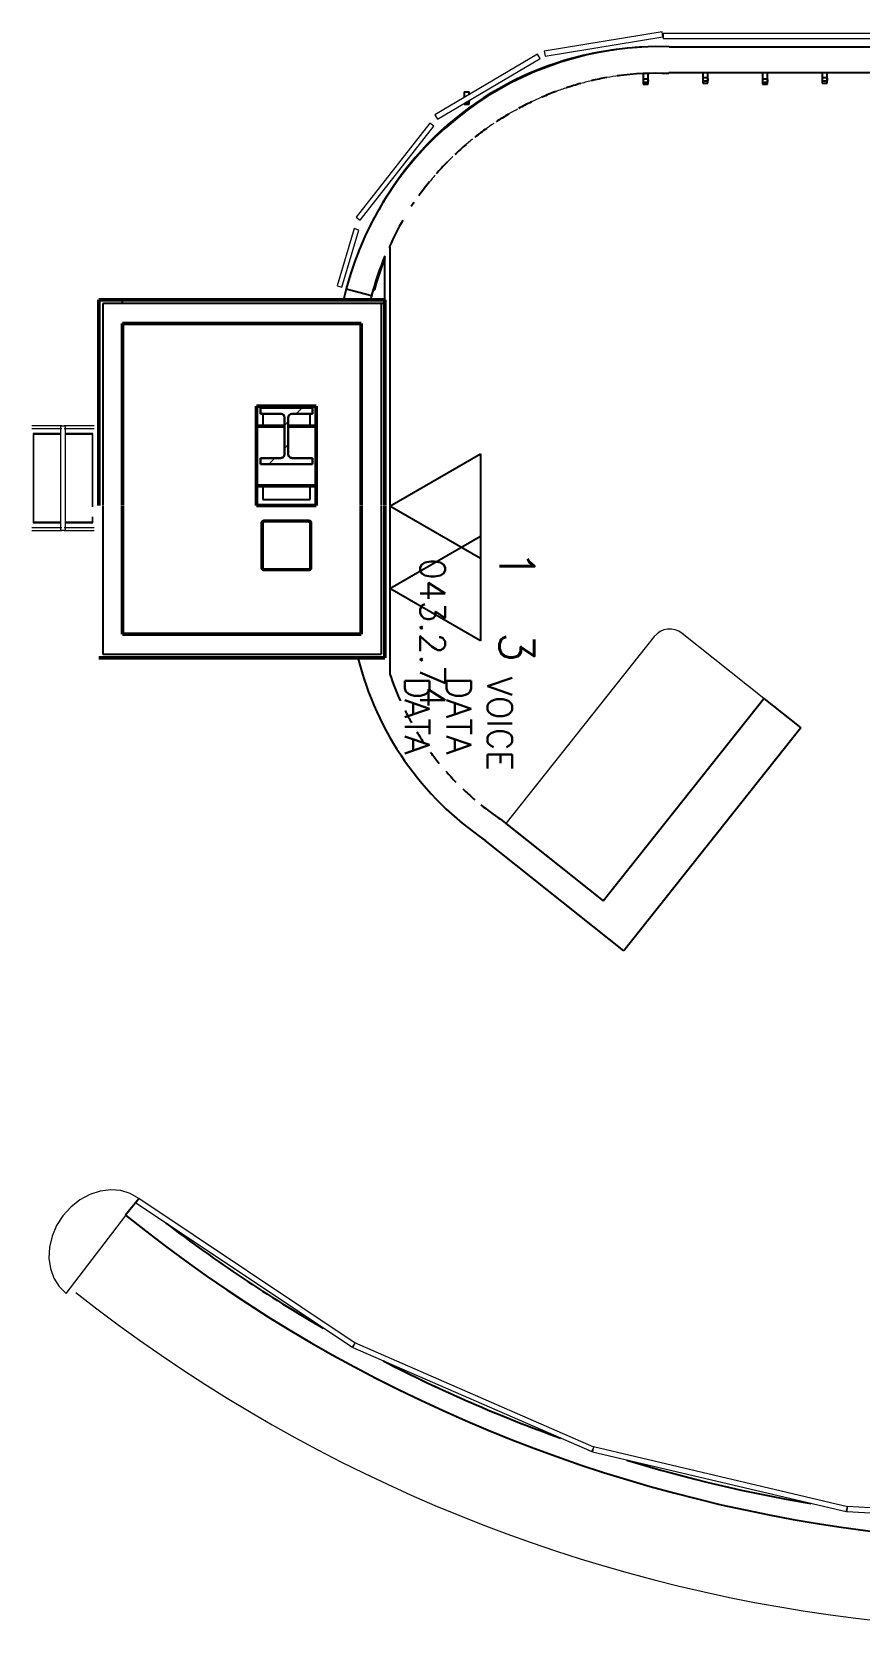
# Model space of a CAD drawing. Header units: inches. Extents: x -460 to 10305, y -938 to 5356.
# Drawn here: x 1235.1 to 1401.4, y -202.9 to 118.5 of the extents above; entities that cross this region are included whole.
import ezdxf
from ezdxf.enums import TextEntityAlignment as Align

# ---------------------------------------------------------------- set-up
doc = ezdxf.new("R2010")
doc.units = ezdxf.units.IN
doc.header["$MEASUREMENT"] = 0
for name, color, linetype, lineweight in [('01-0263-G-DWG-BFP-ARCH$0$SP-CASE', 11, 'Continuous', 13), ('01-0263-G-DWG-BFP-ARCH$0$SP-COLUMNS', 40, 'Continuous', 13), ('01-0263-G-DWG-BFP-ARCH$0$SP-HIDDEN', 143, 'Continuous', 9), ('01-0263-G-DWG-BFP-ARCH$0$SP-WALL-HALF', 42, 'Continuous', 13)]:
    doc.layers.add(name, color=color, linetype=linetype, lineweight=lineweight)
for name, color, linetype in [('01-0263-G-DWG-BFP-ARCH$0$SP-FIXT', 35, 'Continuous'), ('01-0263-G-DWG-BFP-ARCH$0$SP-WALL', 7, 'Continuous'), ('01-0263-G-DWG-BFP-ARCH$0$SP-WINDOW', 6, 'Continuous'), ('T-Comm-E', 1, 'Continuous')]:
    doc.layers.add(name, color=color, linetype=linetype)
doc.styles.add('3-32', font='SIMPLEX.shx', dxfattribs={"height": 9})

# ---------------------------------------------------------------- blocks, each defined once
blk = doc.blocks.new('01-0263-G-DWG-BFP-ARCH$0$W-Wide Flange-Column - W10X112-V71-GROUND FLOOR - PROPOSED')
at = {"layer": '01-0263-G-DWG-BFP-ARCH$0$SP-COLUMNS', "lineweight": 9}
h = blk.add_hatch(dxfattribs=at)
h.set_pattern_fill('FP_86', color=256, style=0, pattern_type=2)
h.set_pattern_definition([(45, (-577.4, 685.028), (-9.50352, 9.50352), []), (45, (-577.4, 699.428), (-9.50352, 9.50352), [])])
h.paths.add_polyline_path([(5.21, -5.68), (5.21, -4.43), (1.07, -4.43), (0.58, -4.23), (0.38, -3.74), (0.38, 3.74), (0.58, 4.23), (1.07, 4.43), (5.21, 4.43), (5.21, 5.68), (-5.21, 5.68), (-5.21, 4.43), (-1.07, 4.43), (-0.58, 4.23), (-0.38, 3.74), (-0.38, -3.74), (-0.58, -4.23), (-1.07, -4.43), (-5.21, -4.43), (-5.21, -5.68)], flags=0)
at = {"layer": '01-0263-G-DWG-BFP-ARCH$0$SP-COLUMNS', "lineweight": 30}
for p, q in [((5.21, 5.68), (-5.21, 5.68)), ((-5.21, 5.68), (-5.21, 4.43)), ((-5.21, 4.43), (-1.07, 4.43)), ((-0.38, 3.74), (-0.38, -3.74)), ((0.38, -3.74), (0.38, 3.74)), ((1.07, 4.43), (5.21, 4.43)), ((5.21, 4.43), (5.21, 5.68)), ((-1.07, -4.43), (-5.21, -4.43)), ((-5.21, -4.43), (-5.21, -5.68)), ((-5.21, -5.68), (5.21, -5.68)), ((5.21, -4.43), (1.07, -4.43)), ((5.21, -5.68), (5.21, -4.43))]:
    blk.add_line(p, q, dxfattribs=at)
for centre, start, end in [((-1.07, 3.74), 0, 90), ((1.07, 3.74), 90, 180), ((-1.07, -3.74), 270, 0), ((1.07, -3.74), 180, 270)]:
    blk.add_arc(centre, 0.688, start, end, dxfattribs=at)
blk = doc.blocks.new('01-0263-G-DWG-BFP-ARCH$0$HSS-Hollow Structural Section-Column - HSS10X10X_250-V80-GROUND FLOOR - PROPOSED')
at = {"layer": '01-0263-G-DWG-BFP-ARCH$0$SP-COLUMNS', "lineweight": 9}
h = blk.add_hatch(dxfattribs=at)
h.set_pattern_fill('FP_97', color=256, style=0, pattern_type=2)
h.set_pattern_definition([(45, (-577.4, 707.028), (-9.50352, 9.50352), []), (45, (-577.4, 721.428), (-9.50352, 9.50352), [])])
h.paths.add_polyline_path([(4.53, -5), (4.86, -4.86), (5, -4.53), (5, 4.53), (4.86, 4.86), (4.53, 5), (-4.53, 5), (-4.86, 4.86), (-5, 4.53), (-5, -4.53), (-4.86, -4.86), (-4.53, -5)], flags=0)
h.paths.add_polyline_path([(4.53, -4.77), (-4.53, -4.77), (-4.7, -4.7), (-4.77, -4.53), (-4.77, 4.53), (-4.7, 4.7), (-4.53, 4.77), (4.53, 4.77), (4.7, 4.7), (4.77, 4.53), (4.77, -4.53), (4.7, -4.7)], flags=0)
at = {"layer": '01-0263-G-DWG-BFP-ARCH$0$SP-COLUMNS', "lineweight": 30}
for p, q in [((-5, 4.53), (-5, -4.53)), ((-4.77, -4.53), (-4.77, 4.53)), ((4.53, 5), (-4.53, 5)), ((-4.53, 4.77), (4.53, 4.77)), ((4.77, 4.53), (4.77, -4.53)), ((5, -4.53), (5, 4.53)), ((4.53, -4.77), (-4.53, -4.77)), ((-4.53, -5), (4.53, -5))]:
    blk.add_line(p, q, dxfattribs=at)
for centre, radius, start, end in [((-4.53, 4.53), 0.466, 90, 180), ((-4.53, 4.53), 0.233, 90, 180), ((4.53, 4.53), 0.466, 360, 90), ((4.53, 4.53), 0.233, 0, 90), ((-4.53, -4.53), 0.466, 180, 270), ((-4.53, -4.53), 0.233, 180, 270), ((4.53, -4.53), 0.233, 270, 360), ((4.53, -4.53), 0.466, 270, 360)]:
    blk.add_arc(centre, radius, start, end, dxfattribs=at)
blk = doc.blocks.new('01-0263-G-DWG-BFP-ARCH$0$System Panel - FLOAT GLASS - TEMPERED - CLEAR-3972992-GROUND FLOOR - PROPOSED')
at = {"layer": '01-0263-G-DWG-BFP-ARCH$0$SP-WINDOW', "lineweight": 13}
for p, q in [((24, 0.5), (-24, 0.5)), ((-24, 0.5), (-24, -0.5)), ((24, -0.5), (24, 0.5)), ((-24, -0.5), (24, -0.5))]:
    blk.add_line(p, q, dxfattribs=at)
blk = doc.blocks.new('01-0263-G-DWG-BFP-ARCH$0$System Panel - FLOAT GLASS - TEMPERED - CLEAR-3820456-GROUND FLOOR - PROPOSED')
at = {"layer": '01-0263-G-DWG-BFP-ARCH$0$SP-WINDOW', "lineweight": 13}
for p, q in [((26.22, 0.5), (-26.22, 0.5)), ((-26.22, 0.5), (-26.22, -0.5)), ((26.22, -0.5), (26.22, 0.5)), ((-26.22, -0.5), (26.22, -0.5))]:
    blk.add_line(p, q, dxfattribs=at)
blk = doc.blocks.new('01-0263-G-DWG-BFP-ARCH$0$System Panel - FLOAT GLASS - TEMPERED - CLEAR-3820457-GROUND FLOOR - PROPOSED')
at = {"layer": '01-0263-G-DWG-BFP-ARCH$0$SP-WINDOW', "lineweight": 13}
for p, q in [((26.17, 0.5), (-26.17, 0.5)), ((-26.17, 0.5), (-26.17, -0.5)), ((26.17, -0.5), (26.17, 0.5)), ((-26.17, -0.5), (26.17, -0.5))]:
    blk.add_line(p, q, dxfattribs=at)
blk = doc.blocks.new('01-0263-G-DWG-BFP-ARCH$0$System Panel - FLOAT GLASS - TEMPERED - CLEAR-3976278-GROUND FLOOR - PROPOSED')
at = {"layer": '01-0263-G-DWG-BFP-ARCH$0$SP-WINDOW', "lineweight": 13}
for p, q in [((12, 0.5), (-12, 0.5)), ((-12, 0.5), (-12, -0.5)), ((12, -0.5), (12, 0.5)), ((-12, -0.5), (12, -0.5))]:
    blk.add_line(p, q, dxfattribs=at)
blk = doc.blocks.new('01-0263-G-DWG-BFP-ARCH$0$System Panel - FLOAT GLASS - TEMPERED - CLEAR-3982875-GROUND FLOOR - PROPOSED')
at = {"layer": '01-0263-G-DWG-BFP-ARCH$0$SP-WINDOW', "lineweight": 13}
for p, q in [((12, 0.5), (-12, 0.5)), ((-12, 0.5), (-12, -0.5)), ((12, -0.5), (12, 0.5)), ((-12, -0.5), (12, -0.5))]:
    blk.add_line(p, q, dxfattribs=at)
blk = doc.blocks.new('01-0263-G-DWG-BFP-ARCH$0$System Panel - FLOAT GLASS - TEMPERED - CLEAR-3982878-GROUND FLOOR - PROPOSED')
at = {"layer": '01-0263-G-DWG-BFP-ARCH$0$SP-WINDOW', "lineweight": 13}
for p, q in [((6, 0.5), (-6, 0.5)), ((-6, 0.5), (-6, -0.5)), ((6, -0.5), (6, 0.5)), ((-6, -0.5), (6, -0.5))]:
    blk.add_line(p, q, dxfattribs=at)
blk = doc.blocks.new('01-0263-G-DWG-BFP-ARCH', base_point=(1295.16, 1352.86))
at = {"layer": '01-0263-G-DWG-BFP-ARCH$0$SP-CASE'}
for p, q in [((2536, 1388.87), (2529.99, 1388.87)), ((2529.99, 1388.37), (2536, 1388.37)), ((2535.74, 1388.87), (2535.74, 1367.88)), ((2535.74, 1388.87), (2536.74, 1388.87)), ((2542.5, 1388.87), (2536.49, 1388.87)), ((2536.49, 1388.37), (2542.5, 1388.37)), ((2536.74, 1367.88), (2536.74, 1388.87)), ((2535.75, 1387.37), (2530.25, 1387.37)), ((2530.25, 1387.37), (2530.25, 1369.37)), ((2530.37, 1369.5), (2530.37, 1387.25)), ((2530.37, 1387.25), (2535.75, 1387.25)), ((2542.25, 1387.37), (2536.74, 1387.37)), ((2536.74, 1387.25), (2542.12, 1387.25)), ((2542.12, 1387.25), (2542.12, 1372.62)), ((2542.25, 1372.62), (2542.25, 1387.37)), ((2530.25, 1369.37), (2535.74, 1369.37)), ((2535.74, 1369.5), (2530.37, 1369.5)), ((2542.12, 1369.5), (2536.74, 1369.5)), ((2536.74, 1369.37), (2542.25, 1369.37)), ((2542.12, 1370.62), (2542.12, 1369.5)), ((2542.25, 1369.37), (2542.25, 1370.62)), ((2536, 1368.37), (2529.99, 1368.37)), ((2529.99, 1367.87), (2536, 1367.87)), ((2536.74, 1367.88), (2535.74, 1367.88)), ((2542.5, 1368.37), (2536.49, 1368.37)), ((2536.49, 1367.87), (2542.5, 1367.87))]:
    blk.add_line(p, q, dxfattribs=at)
for centre, major_axis, start_param, end_param in [((2536, 1388.62), (0, 0.25), 1.570796, 1.832596), ((2536.49, 1388.62), (0, -0.25), 1.308997, 1.570796), ((2536, 1368.12), (0, -0.25), 4.712389, 4.974188), ((2536.49, 1368.12), (0, -0.25), 1.308997, 1.570796)]:
    blk.add_ellipse(centre, major_axis=major_axis, ratio=0.995585, start_param=start_param, end_param=end_param, dxfattribs=at)
at = {"layer": '01-0263-G-DWG-BFP-ARCH$0$SP-FIXT'}
for p, q in [((2652.91, 1459.73), (2652.91, 1457.58)), ((2653.91, 1457.58), (2653.91, 1459.73)), ((2664.91, 1459.89), (2664.91, 1457.83)), ((2665.91, 1457.83), (2665.91, 1459.89)), ((2676.91, 1459.89), (2676.91, 1457.58)), ((2677.91, 1457.58), (2677.91, 1459.89)), ((2688.91, 1459.89), (2688.91, 1457.83)), ((2689.91, 1457.83), (2689.91, 1459.89)), ((2616.91, 1456.08), (2616.91, 1454.9)), ((2616.91, 1456.08), (2617.41, 1456.08)), ((2617.41, 1456.08), (2617.91, 1456.08)), ((2617.91, 1455.49), (2617.91, 1456.08)), ((2652.91, 1457.58), (2653.41, 1457.58)), ((2653.41, 1457.58), (2653.91, 1457.58)), ((2664.91, 1457.83), (2665.41, 1457.83)), ((2665.41, 1457.83), (2665.91, 1457.83)), ((2676.91, 1457.58), (2677.41, 1457.58)), ((2677.41, 1457.58), (2677.91, 1457.58)), ((2688.91, 1457.83), (2689.41, 1457.83)), ((2689.41, 1457.83), (2689.91, 1457.83)), ((2616.91, 1453.74), (2616.91, 1453.58)), ((2616.91, 1453.58), (2617.41, 1453.58)), ((2617.41, 1453.58), (2617.91, 1453.58)), ((2617.91, 1453.58), (2617.91, 1454.33))]:
    blk.add_line(p, q, dxfattribs=at)
for points, knots in [([(2653.41, 1457.94), (2653.38, 1457.94), (2653.33, 1457.94), (2653.28, 1457.94), (2653.25, 1457.94), (2653.23, 1457.94), (2653.2, 1457.94), (2653.18, 1457.95), (2653.14, 1457.95), (2653.11, 1457.96), (2653.09, 1457.96), (2653.08, 1457.97), (2653.07, 1457.97), (2653.06, 1457.97), (2653.05, 1457.98), (2653.03, 1457.99), (2653.01, 1458.01), (2652.99, 1458.03), (2652.97, 1458.05), (2652.96, 1458.08), (2652.95, 1458.1), (2652.94, 1458.13), (2652.94, 1458.18), (2652.93, 1458.23), (2652.93, 1458.29), (2652.93, 1458.36), (2652.93, 1458.4), (2652.94, 1458.45), (2652.94, 1458.49), (2652.95, 1458.52), (2652.96, 1458.54), (2652.97, 1458.57), (2652.99, 1458.6), (2653.02, 1458.62), (2653.04, 1458.63), (2653.06, 1458.64), (2653.07, 1458.65), (2653.08, 1458.65), (2653.1, 1458.66), (2653.14, 1458.67), (2653.19, 1458.67), (2653.22, 1458.68), (2653.23, 1458.68), (2653.24, 1458.68), (2653.28, 1458.68), (2653.34, 1458.68), (2653.38, 1458.68), (2653.41, 1458.68)], [0, 0, 0, 0, 0.055556, 0.083333, 0.097222, 0.111111, 0.125, 0.138889, 0.166667, 0.194444, 0.208333, 0.215278, 0.222222, 0.229167, 0.236111, 0.25, 0.277778, 0.305556, 0.333333, 0.347222, 0.361111, 0.388889, 0.416667, 0.444444, 0.5, 0.527778, 0.555556, 0.583333, 0.611111, 0.638889, 0.652778, 0.666667, 0.708333, 0.729167, 0.75, 0.770833, 0.776042, 0.78125, 0.791667, 0.833333, 0.875, 0.885417, 0.890625, 0.895833, 0.916667, 0.958333, 1, 1, 1, 1]), ([(2653.41, 1458.68), (2653.44, 1458.68), (2653.49, 1458.68), (2653.54, 1458.68), (2653.57, 1458.68), (2653.59, 1458.68), (2653.61, 1458.68), (2653.64, 1458.67), (2653.67, 1458.67), (2653.71, 1458.66), (2653.73, 1458.66), (2653.74, 1458.65), (2653.74, 1458.65), (2653.75, 1458.65), (2653.76, 1458.64), (2653.78, 1458.63), (2653.8, 1458.61), (2653.83, 1458.59), (2653.84, 1458.57), (2653.85, 1458.54), (2653.86, 1458.52), (2653.87, 1458.49), (2653.88, 1458.45), (2653.88, 1458.39), (2653.89, 1458.33), (2653.89, 1458.26), (2653.88, 1458.22), (2653.88, 1458.18), (2653.87, 1458.13), (2653.86, 1458.1), (2653.85, 1458.08), (2653.84, 1458.05), (2653.82, 1458.02), (2653.8, 1458), (2653.78, 1457.99), (2653.76, 1457.98), (2653.75, 1457.97), (2653.74, 1457.97), (2653.72, 1457.96), (2653.67, 1457.95), (2653.63, 1457.95), (2653.6, 1457.94), (2653.59, 1457.94), (2653.57, 1457.94), (2653.53, 1457.94), (2653.48, 1457.94), (2653.43, 1457.94), (2653.41, 1457.94)], [0, 0, 0, 0, 0.055556, 0.083333, 0.097222, 0.111111, 0.125, 0.138889, 0.166667, 0.194444, 0.208333, 0.215278, 0.222222, 0.229167, 0.236111, 0.25, 0.277778, 0.305556, 0.333333, 0.347222, 0.361111, 0.388889, 0.416667, 0.444444, 0.5, 0.527778, 0.555556, 0.583333, 0.611111, 0.638889, 0.652778, 0.666667, 0.708333, 0.729167, 0.75, 0.770833, 0.776042, 0.78125, 0.791667, 0.833333, 0.875, 0.885417, 0.890625, 0.895833, 0.916667, 0.958333, 1, 1, 1, 1]), ([(2665.41, 1458.19), (2665.38, 1458.19), (2665.33, 1458.19), (2665.28, 1458.19), (2665.25, 1458.19), (2665.23, 1458.19), (2665.2, 1458.19), (2665.18, 1458.2), (2665.14, 1458.2), (2665.11, 1458.21), (2665.09, 1458.21), (2665.08, 1458.22), (2665.07, 1458.22), (2665.06, 1458.22), (2665.05, 1458.23), (2665.03, 1458.24), (2665.01, 1458.26), (2664.99, 1458.28), (2664.97, 1458.3), (2664.96, 1458.33), (2664.95, 1458.35), (2664.94, 1458.38), (2664.94, 1458.43), (2664.93, 1458.48), (2664.93, 1458.54), (2664.93, 1458.61), (2664.93, 1458.65), (2664.94, 1458.7), (2664.94, 1458.74), (2664.95, 1458.77), (2664.96, 1458.79), (2664.97, 1458.82), (2664.99, 1458.85), (2665.02, 1458.87), (2665.04, 1458.88), (2665.06, 1458.89), (2665.07, 1458.9), (2665.08, 1458.9), (2665.1, 1458.91), (2665.14, 1458.92), (2665.19, 1458.92), (2665.22, 1458.93), (2665.23, 1458.93), (2665.24, 1458.93), (2665.28, 1458.93), (2665.34, 1458.93), (2665.38, 1458.93), (2665.41, 1458.93)], [0, 0, 0, 0, 0.055556, 0.083333, 0.097222, 0.111111, 0.125, 0.138889, 0.166667, 0.194444, 0.208333, 0.215278, 0.222222, 0.229167, 0.236111, 0.25, 0.277778, 0.305556, 0.333333, 0.347222, 0.361111, 0.388889, 0.416667, 0.444444, 0.5, 0.527778, 0.555556, 0.583333, 0.611111, 0.638889, 0.652778, 0.666667, 0.708333, 0.729167, 0.75, 0.770833, 0.776042, 0.78125, 0.791667, 0.833333, 0.875, 0.885417, 0.890625, 0.895833, 0.916667, 0.958333, 1, 1, 1, 1]), ([(2665.41, 1458.93), (2665.44, 1458.93), (2665.49, 1458.93), (2665.54, 1458.93), (2665.57, 1458.93), (2665.59, 1458.93), (2665.61, 1458.93), (2665.64, 1458.92), (2665.67, 1458.92), (2665.71, 1458.91), (2665.73, 1458.91), (2665.74, 1458.9), (2665.74, 1458.9), (2665.75, 1458.9), (2665.76, 1458.89), (2665.78, 1458.88), (2665.8, 1458.86), (2665.83, 1458.84), (2665.84, 1458.82), (2665.85, 1458.79), (2665.86, 1458.77), (2665.87, 1458.74), (2665.88, 1458.7), (2665.88, 1458.64), (2665.89, 1458.58), (2665.89, 1458.51), (2665.88, 1458.47), (2665.88, 1458.43), (2665.87, 1458.38), (2665.86, 1458.35), (2665.85, 1458.33), (2665.84, 1458.3), (2665.82, 1458.27), (2665.8, 1458.25), (2665.78, 1458.24), (2665.76, 1458.23), (2665.75, 1458.22), (2665.74, 1458.22), (2665.72, 1458.21), (2665.67, 1458.2), (2665.63, 1458.2), (2665.6, 1458.19), (2665.59, 1458.19), (2665.57, 1458.19), (2665.53, 1458.19), (2665.48, 1458.19), (2665.43, 1458.19), (2665.41, 1458.19)], [0, 0, 0, 0, 0.055556, 0.083333, 0.097222, 0.111111, 0.125, 0.138889, 0.166667, 0.194444, 0.208333, 0.215278, 0.222222, 0.229167, 0.236111, 0.25, 0.277778, 0.305556, 0.333333, 0.347222, 0.361111, 0.388889, 0.416667, 0.444444, 0.5, 0.527778, 0.555556, 0.583333, 0.611111, 0.638889, 0.652778, 0.666667, 0.708333, 0.729167, 0.75, 0.770833, 0.776042, 0.78125, 0.791667, 0.833333, 0.875, 0.885417, 0.890625, 0.895833, 0.916667, 0.958333, 1, 1, 1, 1]), ([(2677.41, 1457.94), (2677.38, 1457.94), (2677.33, 1457.94), (2677.28, 1457.94), (2677.25, 1457.94), (2677.23, 1457.94), (2677.2, 1457.94), (2677.18, 1457.95), (2677.14, 1457.95), (2677.11, 1457.96), (2677.09, 1457.96), (2677.08, 1457.97), (2677.07, 1457.97), (2677.06, 1457.97), (2677.05, 1457.98), (2677.03, 1457.99), (2677.01, 1458.01), (2676.99, 1458.03), (2676.97, 1458.05), (2676.96, 1458.08), (2676.95, 1458.1), (2676.94, 1458.13), (2676.94, 1458.18), (2676.93, 1458.23), (2676.93, 1458.29), (2676.93, 1458.36), (2676.93, 1458.4), (2676.94, 1458.45), (2676.94, 1458.49), (2676.95, 1458.52), (2676.96, 1458.54), (2676.97, 1458.57), (2676.99, 1458.6), (2677.02, 1458.62), (2677.04, 1458.63), (2677.06, 1458.64), (2677.07, 1458.65), (2677.08, 1458.65), (2677.1, 1458.66), (2677.14, 1458.67), (2677.19, 1458.67), (2677.22, 1458.68), (2677.23, 1458.68), (2677.24, 1458.68), (2677.28, 1458.68), (2677.34, 1458.68), (2677.38, 1458.68), (2677.41, 1458.68)], [0, 0, 0, 0, 0.055556, 0.083333, 0.097222, 0.111111, 0.125, 0.138889, 0.166667, 0.194444, 0.208333, 0.215278, 0.222222, 0.229167, 0.236111, 0.25, 0.277778, 0.305556, 0.333333, 0.347222, 0.361111, 0.388889, 0.416667, 0.444444, 0.5, 0.527778, 0.555556, 0.583333, 0.611111, 0.638889, 0.652778, 0.666667, 0.708333, 0.729167, 0.75, 0.770833, 0.776042, 0.78125, 0.791667, 0.833333, 0.875, 0.885417, 0.890625, 0.895833, 0.916667, 0.958333, 1, 1, 1, 1]), ([(2677.41, 1458.68), (2677.44, 1458.68), (2677.49, 1458.68), (2677.54, 1458.68), (2677.57, 1458.68), (2677.59, 1458.68), (2677.61, 1458.68), (2677.64, 1458.67), (2677.67, 1458.67), (2677.71, 1458.66), (2677.73, 1458.66), (2677.74, 1458.65), (2677.74, 1458.65), (2677.75, 1458.65), (2677.76, 1458.64), (2677.78, 1458.63), (2677.8, 1458.61), (2677.83, 1458.59), (2677.84, 1458.57), (2677.85, 1458.54), (2677.86, 1458.52), (2677.87, 1458.49), (2677.88, 1458.45), (2677.88, 1458.39), (2677.89, 1458.33), (2677.89, 1458.26), (2677.88, 1458.22), (2677.88, 1458.18), (2677.87, 1458.13), (2677.86, 1458.1), (2677.85, 1458.08), (2677.84, 1458.05), (2677.82, 1458.02), (2677.8, 1458), (2677.78, 1457.99), (2677.76, 1457.98), (2677.75, 1457.97), (2677.74, 1457.97), (2677.72, 1457.96), (2677.67, 1457.95), (2677.63, 1457.95), (2677.6, 1457.94), (2677.59, 1457.94), (2677.57, 1457.94), (2677.53, 1457.94), (2677.48, 1457.94), (2677.43, 1457.94), (2677.41, 1457.94)], [0, 0, 0, 0, 0.055556, 0.083333, 0.097222, 0.111111, 0.125, 0.138889, 0.166667, 0.194444, 0.208333, 0.215278, 0.222222, 0.229167, 0.236111, 0.25, 0.277778, 0.305556, 0.333333, 0.347222, 0.361111, 0.388889, 0.416667, 0.444444, 0.5, 0.527778, 0.555556, 0.583333, 0.611111, 0.638889, 0.652778, 0.666667, 0.708333, 0.729167, 0.75, 0.770833, 0.776042, 0.78125, 0.791667, 0.833333, 0.875, 0.885417, 0.890625, 0.895833, 0.916667, 0.958333, 1, 1, 1, 1]), ([(2689.41, 1458.19), (2689.38, 1458.19), (2689.33, 1458.19), (2689.28, 1458.19), (2689.25, 1458.19), (2689.23, 1458.19), (2689.2, 1458.19), (2689.18, 1458.2), (2689.14, 1458.2), (2689.11, 1458.21), (2689.09, 1458.21), (2689.08, 1458.22), (2689.07, 1458.22), (2689.06, 1458.22), (2689.05, 1458.23), (2689.03, 1458.24), (2689.01, 1458.26), (2688.99, 1458.28), (2688.97, 1458.3), (2688.96, 1458.33), (2688.95, 1458.35), (2688.94, 1458.38), (2688.94, 1458.43), (2688.93, 1458.48), (2688.93, 1458.54), (2688.93, 1458.61), (2688.93, 1458.65), (2688.94, 1458.7), (2688.94, 1458.74), (2688.95, 1458.77), (2688.96, 1458.79), (2688.97, 1458.82), (2688.99, 1458.85), (2689.02, 1458.87), (2689.04, 1458.88), (2689.06, 1458.89), (2689.07, 1458.9), (2689.08, 1458.9), (2689.1, 1458.91), (2689.14, 1458.92), (2689.19, 1458.92), (2689.22, 1458.93), (2689.23, 1458.93), (2689.24, 1458.93), (2689.28, 1458.93), (2689.34, 1458.93), (2689.38, 1458.93), (2689.41, 1458.93)], [0, 0, 0, 0, 0.055556, 0.083333, 0.097222, 0.111111, 0.125, 0.138889, 0.166667, 0.194444, 0.208333, 0.215278, 0.222222, 0.229167, 0.236111, 0.25, 0.277778, 0.305556, 0.333333, 0.347222, 0.361111, 0.388889, 0.416667, 0.444444, 0.5, 0.527778, 0.555556, 0.583333, 0.611111, 0.638889, 0.652778, 0.666667, 0.708333, 0.729167, 0.75, 0.770833, 0.776042, 0.78125, 0.791667, 0.833333, 0.875, 0.885417, 0.890625, 0.895833, 0.916667, 0.958333, 1, 1, 1, 1]), ([(2689.41, 1458.93), (2689.44, 1458.93), (2689.49, 1458.93), (2689.54, 1458.93), (2689.57, 1458.93), (2689.59, 1458.93), (2689.61, 1458.93), (2689.64, 1458.92), (2689.67, 1458.92), (2689.71, 1458.91), (2689.73, 1458.91), (2689.74, 1458.9), (2689.74, 1458.9), (2689.75, 1458.9), (2689.76, 1458.89), (2689.78, 1458.88), (2689.8, 1458.86), (2689.83, 1458.84), (2689.84, 1458.82), (2689.85, 1458.79), (2689.86, 1458.77), (2689.87, 1458.74), (2689.88, 1458.7), (2689.88, 1458.64), (2689.89, 1458.58), (2689.89, 1458.51), (2689.88, 1458.47), (2689.88, 1458.43), (2689.87, 1458.38), (2689.86, 1458.35), (2689.85, 1458.33), (2689.84, 1458.3), (2689.82, 1458.27), (2689.8, 1458.25), (2689.78, 1458.24), (2689.76, 1458.23), (2689.75, 1458.22), (2689.74, 1458.22), (2689.72, 1458.21), (2689.67, 1458.2), (2689.63, 1458.2), (2689.6, 1458.19), (2689.59, 1458.19), (2689.57, 1458.19), (2689.53, 1458.19), (2689.48, 1458.19), (2689.43, 1458.19), (2689.41, 1458.19)], [0, 0, 0, 0, 0.055556, 0.083333, 0.097222, 0.111111, 0.125, 0.138889, 0.166667, 0.194444, 0.208333, 0.215278, 0.222222, 0.229167, 0.236111, 0.25, 0.277778, 0.305556, 0.333333, 0.347222, 0.361111, 0.388889, 0.416667, 0.444444, 0.5, 0.527778, 0.555556, 0.583333, 0.611111, 0.638889, 0.652778, 0.666667, 0.708333, 0.729167, 0.75, 0.770833, 0.776042, 0.78125, 0.791667, 0.833333, 0.875, 0.885417, 0.890625, 0.895833, 0.916667, 0.958333, 1, 1, 1, 1]), ([(2617.41, 1453.94), (2617.38, 1453.94), (2617.33, 1453.94), (2617.28, 1453.94), (2617.26, 1453.94), (2617.26, 1453.94)], [0, 0, 0, 0, 0.05555556, 0.08333333, 0.0921011, 0.0921011, 0.0921011, 0.0921011]), ([(2617.89, 1454.31), (2617.89, 1454.31), (2617.89, 1454.3), (2617.89, 1454.26), (2617.88, 1454.22), (2617.88, 1454.18), (2617.87, 1454.13), (2617.86, 1454.1), (2617.85, 1454.08), (2617.84, 1454.05), (2617.82, 1454.02), (2617.8, 1454), (2617.78, 1453.99), (2617.76, 1453.98), (2617.75, 1453.97), (2617.74, 1453.97), (2617.72, 1453.96), (2617.67, 1453.95), (2617.63, 1453.95), (2617.6, 1453.94), (2617.59, 1453.94), (2617.57, 1453.94), (2617.53, 1453.94), (2617.48, 1453.94), (2617.43, 1453.94), (2617.41, 1453.94)], [0.4986231, 0.4986231, 0.4986231, 0.4986231, 0.5, 0.5277778, 0.5555556, 0.5833333, 0.6111111, 0.6388889, 0.6527778, 0.6666667, 0.7083333, 0.7291667, 0.75, 0.7708333, 0.7760417, 0.78125, 0.7916667, 0.8333333, 0.875, 0.8854167, 0.890625, 0.8958333, 0.9166667, 0.9583333, 1, 1, 1, 1])]:
    blk.add_open_spline(points, degree=3, knots=knots, dxfattribs=at)
at = {"layer": '01-0263-G-DWG-BFP-ARCH$0$SP-HIDDEN', "lineweight": 13}
blk.add_arc((2734.3, 1462.14), 315.4, 231.7044, 292.3482, dxfattribs=at)
at = {"layer": '01-0263-G-DWG-BFP-ARCH$0$SP-WALL'}
for p, q in [((2658.14, 1465.14), (2876.28, 1465.14)), ((2658.03, 1459.72), (2658.04, 1459.89)), ((2876.28, 1459.89), (2658.07, 1459.89)), ((2601.78, 1424.92), (2601.96, 1424.92)), ((2601.96, 1424.92), (2601.96, 1372.86)), ((2600.96, 1414.24), (2600.96, 1423.05)), ((2548.21, 1413.49), (2548.21, 1414.24)), ((2593.2, 1416.44), (2598.28, 1415.11)), ((2598.62, 1416.26), (2598.85, 1416.2)), ((2544.21, 1413.49), (2544.21, 1372.86)), ((2600.96, 1413.49), (2544.21, 1413.49)), ((2600.21, 1413.49), (2600.21, 1372.86)), ((2576.41, 1391.29), (2576.41, 1388.86)), ((2585.91, 1388.86), (2585.91, 1391.29)), ((2576.41, 1376.86), (2576.41, 1374.11)), ((2585.91, 1374.11), (2585.91, 1376.86)), ((2544.21, 1372.75), (2544.21, 1342.99)), ((2576.41, 1374.11), (2585.91, 1374.11)), ((2600.21, 1372.75), (2600.21, 1342.99)), ((2601.96, 1372.75), (2601.96, 1338.96)), ((2544.21, 1342.99), (2600.21, 1342.99)), ((2644.85, 1293.38), (2677.18, 1334.1)), ((2677.18, 1334.1), (2684.62, 1328.2)), ((2684.62, 1328.2), (2649.03, 1283.36)), ((2624.2, 1309.78), (2644.85, 1293.38)), ((2649.03, 1283.36), (2621.09, 1305.54)), ((2551.17, 1233.07), (2548.83, 1230.17))]:
    blk.add_line(p, q, dxfattribs=at)
at = {"layer": '01-0263-G-DWG-BFP-ARCH$0$SP-WALL', "lineweight": 50}
for p, q in [((2543.46, 1414.24), (2543.46, 1372.86)), ((2600.96, 1414.24), (2543.46, 1414.24)), ((2600.96, 1372.86), (2600.96, 1414.24)), ((2548.21, 1372.86), (2548.21, 1409.49)), ((2548.21, 1409.49), (2596.21, 1409.49)), ((2596.21, 1409.49), (2596.21, 1372.86)), ((2587.16, 1392.86), (2575.16, 1392.86)), ((2575.16, 1392.86), (2575.16, 1372.86)), ((2587.16, 1392.86), (2575.16, 1392.86)), ((2575.16, 1392.86), (2575.16, 1388.86)), ((2587.16, 1372.86), (2587.16, 1392.86)), ((2587.16, 1388.86), (2587.16, 1392.86)), ((2575.16, 1388.86), (2580.78, 1388.86)), ((2581.54, 1388.86), (2587.16, 1388.86)), ((2587.16, 1376.86), (2575.16, 1376.86)), ((2575.16, 1376.86), (2575.16, 1372.86)), ((2587.16, 1372.86), (2587.16, 1376.86)), ((2548.21, 1346.99), (2548.21, 1372.75)), ((2575.16, 1372.86), (2587.16, 1372.86)), ((2575.16, 1372.86), (2587.16, 1372.86)), ((2596.21, 1372.75), (2596.21, 1346.99)), ((2600.96, 1342.24), (2600.96, 1372.75)), ((2596.21, 1346.99), (2548.21, 1346.99)), ((2543.46, 1342.24), (2600.96, 1342.24))]:
    blk.add_line(p, q, dxfattribs=at)
at = {"layer": '01-0263-G-DWG-BFP-ARCH$0$SP-WALL'}
for centre, radius, start, end in [((2656.32, 1399.91), 65.25, 88.3968, 165.3254), ((2655.32, 1401.41), 63.62, 98.1853, 150.9442), ((2656.32, 1399.91), 65.25, 98.1389, 99.1814), ((2655.32, 1401.41), 63.62, 96.9813, 97.0836), ((2656.32, 1399.91), 65.25, 93.2678, 94.8906), ((2656.32, 1399.91), 60, 97.862, 98.3264), ((2655.32, 1401.41), 58.38, 87.3348, 97.4778), ((2656.32, 1399.91), 60, 110.505, 113.3436), ((2656.32, 1399.91), 60, 105.436, 108.334), ((2656.32, 1399.91), 60, 100.3037, 103.3287), ((2656.32, 1399.91), 60, 115.5451, 118.3595), ((2656.32, 1399.91), 60, 120.5863, 123.385), ((2656.32, 1399.91), 60, 125.5848, 128.4268), ((2656.32, 1399.91), 60, 130.594, 133.4992), ((2656.32, 1399.91), 60, 135.599, 138.6399), ((2656.32, 1399.91), 60, 140.6009, 143.9938), ((2656.32, 1399.91), 65.25, 146.9704, 148.671), ((2655.32, 1401.41), 58.37, 146.237, 147.243), ((2656.32, 1399.91), 65.25, 151.7254, 154.0559), ((2655.32, 1401.41), 58.38, 150.3636, 156.2361), ((2656.32, 1399.91), 65.25, 156.5975, 158.9324), ((2656.32, 1399.91), 65.25, 161.4698, 163.8081), ((2656.32, 1399.91), 60, 157.3116, 165.3254), ((2655.32, 1401.41), 58.37, 158.7355, 165.3254), ((2656.32, 1399.91), 65.25, 165.3251, 167.3172), ((2656.32, 1399.91), 60, 164.1801, 166.1864), ((2656.32, 1357.32), 62.62, 193.9364, 235.7699), ((2656.32, 1357.32), 57.38, 198.6664, 204.4543), ((2656.32, 1357.32), 57.37, 206.5864, 209.364), ((2656.32, 1357.32), 57.37, 211.4974, 214.2889), ((2656.32, 1357.32), 57.38, 216.3988, 219.2419), ((2656.32, 1357.32), 57.38, 221.294, 224.257), ((2656.32, 1357.32), 57.37, 226.185, 229.458), ((2656.32, 1357.32), 57.37, 231.073, 235.9588), ((2735.41, 1461.75), 297.4, 231.143, 292.3482), ((2735.41, 1461.75), 293.65, 232.5635, 239.9914), ((2735.41, 1461.75), 293.65, 242.6736, 250.2854), ((2735.41, 1461.75), 293.65, 253.0116, 260.4391)]:
    blk.add_arc(centre, radius, start, end, dxfattribs=at)
at = {"layer": '01-0263-G-DWG-BFP-ARCH$0$SP-WALL-HALF'}
for p, q in [((2664.91, 1459.87), (2658.04, 1459.87)), ((2676.91, 1459.87), (2665.9, 1459.87)), ((2688.91, 1459.87), (2677.9, 1459.87)), ((2700.91, 1459.87), (2689.9, 1459.87)), ((2655.12, 1346.52), (2625.28, 1308.93)), ((2677.18, 1334.1), (2660.74, 1347.16)), ((2625.28, 1308.93), (2644.47, 1293.7)), ((2550.35, 1232.05), (2551.46, 1233.5)), ((2536.88, 1214.44), (2548.88, 1230.13))]:
    blk.add_line(p, q, dxfattribs=at)
blk.add_lwpolyline([(2551.46, 1233.5), (2549.77, 1234.51), (2547.87, 1235.1), (2545.82, 1235.27), (2543.71, 1235.01), (2541.62, 1234.32), (2539.62, 1233.23), (2537.8, 1231.79), (2536.23, 1230.04), (2534.96, 1228.07), (2534.04, 1225.93), (2533.52, 1223.72), (2533.4, 1221.52), (2533.7, 1219.42), (2534.4, 1217.49), (2535.47, 1215.8), (2536.88, 1214.44)], dxfattribs=at)
for centre, radius, start, end in [((2656.32, 1399.91), 60, 97.9556, 100.3471), ((2656.32, 1399.91), 60, 108.1658, 110.5748), ((2656.32, 1399.91), 60, 103.0605, 105.4622), ((2656.32, 1399.91), 60, 118.5434, 120.7951), ((2656.32, 1399.91), 60, 113.2715, 115.6857), ((2656.32, 1399.91), 60, 123.9239, 125.9034), ((2656.32, 1399.91), 60, 129.002, 131.0108), ((2656.32, 1399.91), 60, 133.9951, 136.0795), ((2656.32, 1399.91), 60, 138.9524, 141.2236), ((2658.25, 1344.03), 4, 51.5513, 141.5513), ((2644.78, 1294.09), 0.5, 231.5513, 321.5513)]:
    blk.add_arc(centre, radius, start, end, dxfattribs=at)
at = {"layer": '01-0263-G-DWG-BFP-ARCH$0$SP-COLUMNS'}
for name, p in [('01-0263-G-DWG-BFP-ARCH$0$W-Wide Flange-Column - W10X112-V71-GROUND FLOOR - PROPOSED', (2581.16, 1386.86)), ('01-0263-G-DWG-BFP-ARCH$0$HSS-Hollow Structural Section-Column - HSS10X10X_250-V80-GROUND FLOOR - PROPOSED', (2581.16, 1364.86))]:
    blk.add_blockref(name, p, dxfattribs=at)
at = {"layer": '01-0263-G-DWG-BFP-ARCH$0$SP-WINDOW'}
for name, p, rotation in [('01-0263-G-DWG-BFP-ARCH$0$System Panel - FLOAT GLASS - TEMPERED - CLEAR-3976278-GROUND FLOOR - PROPOSED', (2644.94, 1465.69), 9.238351088619574), ('01-0263-G-DWG-BFP-ARCH$0$System Panel - FLOAT GLASS - TEMPERED - CLEAR-3976278-GROUND FLOOR - PROPOSED', (2621.59, 1457.09), 30.60313377370844), ('01-0263-G-DWG-BFP-ARCH$0$System Panel - FLOAT GLASS - TEMPERED - CLEAR-3982875-GROUND FLOOR - PROPOSED', (2602.98, 1440.03), 231.9679164587976), ('01-0263-G-DWG-BFP-ARCH$0$System Panel - FLOAT GLASS - TEMPERED - CLEAR-3982878-GROUND FLOOR - PROPOSED', (2593.53, 1422.66), 253.3326991438859), ('01-0263-G-DWG-BFP-ARCH$0$System Panel - FLOAT GLASS - TEMPERED - CLEAR-3820457-GROUND FLOOR - PROPOSED', (2572.94, 1218.55), 146.2557326544126), ('01-0263-G-DWG-BFP-ARCH$0$System Panel - FLOAT GLASS - TEMPERED - CLEAR-3820456-GROUND FLOOR - PROPOSED', (2618.75, 1193.55), 156.4923283166125), ('01-0263-G-DWG-BFP-ARCH$0$System Panel - FLOAT GLASS - TEMPERED - CLEAR-3820456-GROUND FLOOR - PROPOSED', (2668.32, 1177.08), 166.7393561886978), ('01-0263-G-DWG-BFP-ARCH$0$System Panel - FLOAT GLASS - TEMPERED - CLEAR-3820456-GROUND FLOOR - PROPOSED', (2720.04, 1169.68), 176.9863840607833)]:
    blk.add_blockref(name, p, dxfattribs=dict(at, rotation=rotation))
blk.add_blockref('01-0263-G-DWG-BFP-ARCH$0$System Panel - FLOAT GLASS - TEMPERED - CLEAR-3972992-GROUND FLOOR - PROPOSED', (2680.91, 1467.31), dxfattribs=at)
blk = doc.blocks.new('VOICE(1)DATA(2)')
for p, q in [((0, 0), (-10.5, 18.19)), ((-10.5, 18.19), (10.5, 18.19)), ((10.5, 18.19), (0, 0))]:
    blk.add_line(p, q)
at = {"insert": (8.78, 29.02), "char_height": 7, "width": 11.7808, "attachment_point": 1, "style": '3-32'}
blk.add_mtext('3', dxfattribs=at)
at = {"style": '3-32', "flags": 1}
for tag, p in [('RM_NUMBER', (78.36, 147.26)), ('UTP_CATEGORY', (78.36, 133.88)), ('QUANTITY_UTP', (78.36, 120.76)), ('WIRELESS_OUTLET_LOCATION', (78.36, 107.74)), ('TELECOMM_ROOM', (78.36, 93.88)), ('QTY_COAX', (78.04, 67.27)), ('POS_4', (193.37, 40.78)), ('POS_5', (193.37, 32.66)), ('POS_6', (193.37, 24.16))]:
    blk.add_attdef(tag, p, '', height=5, dxfattribs=at)
at = {"flags": 1}
blk.add_attdef('WO_NUMBER', text='', height=5, dxfattribs=at).set_placement((75.65, 52.42), align=Align.BOTTOM_LEFT)
at = {"style": '3-32'}
for tag, p in [('POS_1', (17.73, 19.61)), ('POS_2', (17.73, 11.36)), ('POS_3', (17.73, 2.99))]:
    blk.add_attdef(tag, p, '', height=5, dxfattribs=at)
blk = doc.blocks.new('DATA(1)')
for p, q in [((0, 0), (-10.5, 18.19)), ((-10.5, 18.19), (10.5, 18.19)), ((10.5, 18.19), (0, 0))]:
    blk.add_line(p, q)
at = {"insert": (8.78, 29.02), "char_height": 7, "width": 11.7808, "attachment_point": 1, "style": '3-32'}
blk.add_mtext('1', dxfattribs=at)
at = {"style": '3-32'}
for tag, p, flags in [('RM_NUMBER', (101.74, 125.6), 1), ('UTP_CATEGORY', (101.74, 112.22), 1), ('QUANTITY_UTP', (101.74, 99.1), 1), ('WIRELESS_OUTLET_LOCATION', (101.74, 86.08), 1), ('TELECOMM_ROOM', (101.74, 72.22), 1), ('QTY_COAX', (100.28, 43.9), 1), ('POS_2', (219.36, 22.77), 1), ('POS_3', (219.36, 14.4), 1), ('POS_1', (10.5, 6.09), 4), ('POS_4', (219.36, 6.02), 1), ('POS_5', (219.36, -2.1), 1), ('POS_6', (219.36, -10.6), 1)]:
    blk.add_attdef(tag, p, '', height=5, dxfattribs=dict(at, flags=flags))
at = {"flags": 1}
blk.add_attdef('WO_NUMBER', text='', height=5, dxfattribs=at).set_placement((99.44, 26.76), align=Align.BOTTOM_LEFT)

msp = doc.modelspace()

# ---------------------------------------------------------------- block references
msp.add_blockref('01-0263-G-DWG-BFP-ARCH', (0.26, 3.26))

# ---------------------------------------------------------------- next in the draw order: block references
at = {"layer": 'T-Comm-E'}
ref = msp.add_blockref('DATA(1)', (1307.07, 23.15), dxfattribs=dict(at, rotation=270))
ref.add_attrib('POS_1', '043.2.74', (1313.16, 12.65), dxfattribs={"layer": '0', "height": 5, "rotation": 270, "style": '3-32'})
at = {"layer": 'T-Comm-E', "rotation": 270}
msp.add_blockref('VOICE(1)DATA(2)', (1307.07, 6.58), dxfattribs=at).add_auto_attribs({'POS_1': 'VOICE', 'POS_2': 'DATA', 'POS_3': 'DATA'})

doc.saveas('drawing.dxf')
